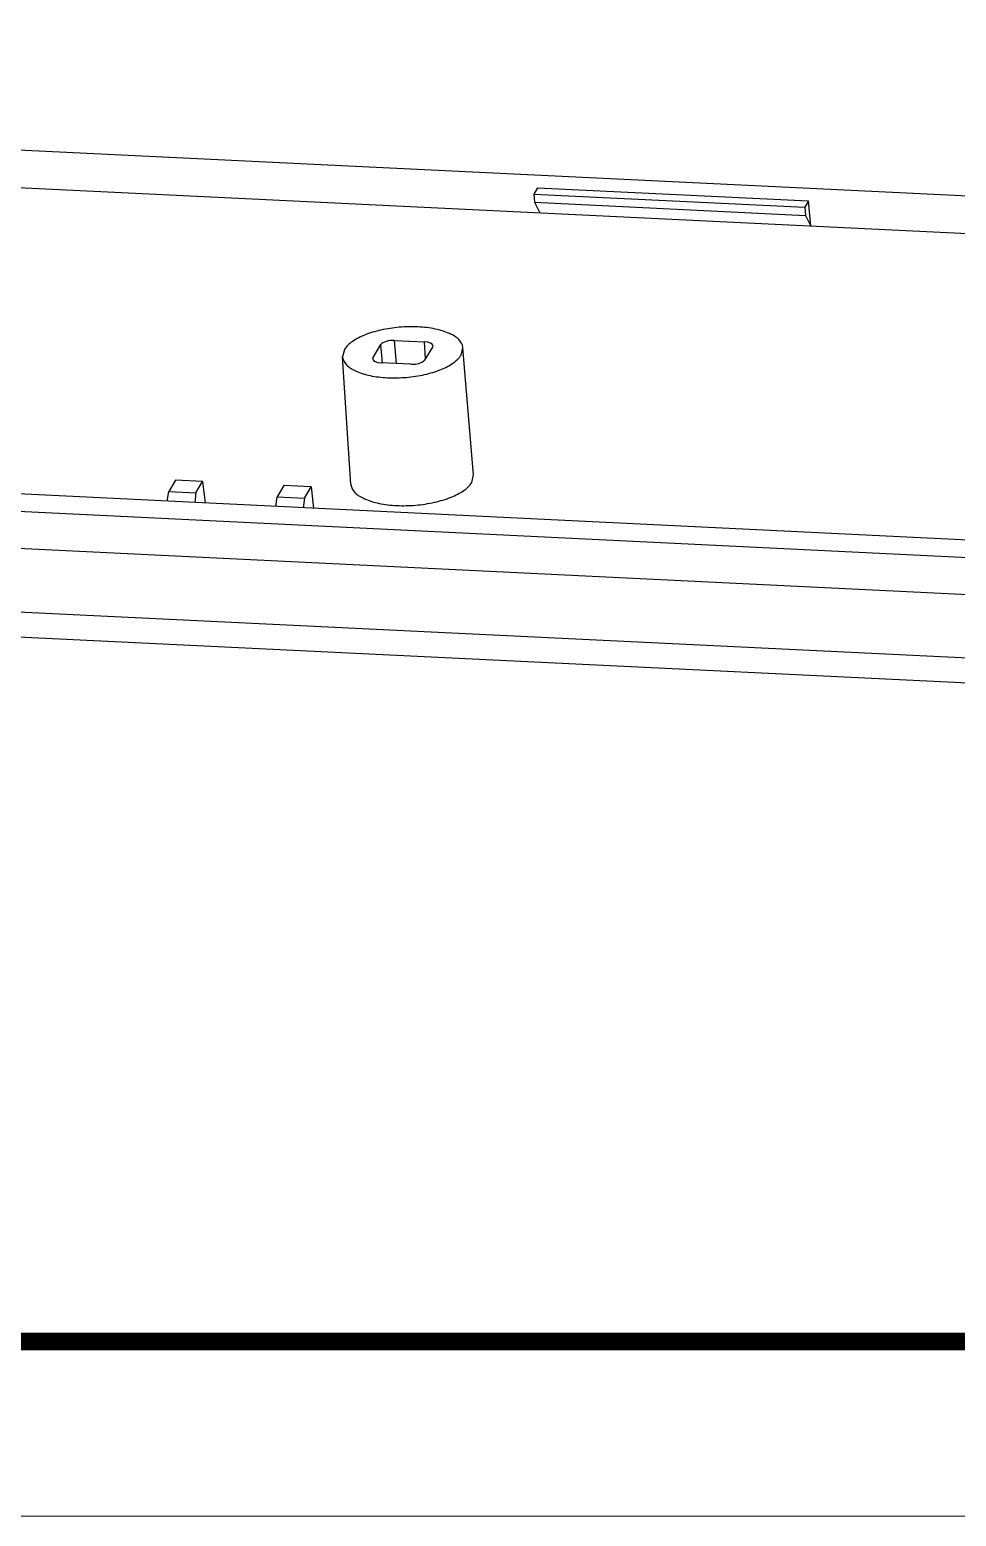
# Model space of a CAD drawing. Header units: millimetres. Extents: x 1833 to 2194, y -395 to -144.
# Drawn here: x 1932 to 1965, y -395 to -342.1 of the extents above; entities that cross this region are included whole.
import ezdxf

# ---------------------------------------------------------------- set-up
doc = ezdxf.new("R2010")
doc.units = ezdxf.units.MM
doc.layers.add('from', color=7, linetype='Continuous', lineweight=13)

msp = doc.modelspace()

# ---------------------------------------------------------------- linework, layer by layer
at = {"color": 7, "linetype": 'Continuous'}
for p, q in [((1901.939, -344.911), (2007.135, -350.022)), ((1902.346, -346.273), (2007.539, -351.384)), ((1950.041, -347.703), (1949.907, -347.926)), ((1949.907, -347.926), (1959.558, -348.395)), ((1949.907, -347.926), (1949.928, -348.216)), ((1950.041, -347.703), (1959.692, -348.172)), ((1949.928, -348.216), (1959.579, -348.685)), ((1949.928, -348.216), (1950.117, -348.594)), ((1959.692, -348.172), (1959.558, -348.395)), ((1959.558, -348.395), (1959.579, -348.685)), ((1959.768, -349.063), (1959.692, -348.172)), ((1959.579, -348.685), (1959.768, -349.063)), ((1944.184, -353.745), (1944.463, -353.282)), ((1944.515, -353.928), (1944.463, -353.282)), ((1944.95, -353.133), (1946.011, -353.185)), ((1945.017, -353.958), (1944.95, -353.133)), ((1946.049, -353.782), (1946.011, -353.185)), ((1946.296, -353.371), (1946.018, -353.834)), ((1946.309, -353.323), (1946.296, -353.371)), ((1947.315, -353.659), (1947.384, -353.394)), ((1947.765, -357.922), (1947.384, -353.395)), ((1943.165, -353.457), (1943.096, -353.715)), ((1943.39, -358.248), (1943.096, -353.714)), ((1944.171, -353.794), (1944.184, -353.745)), ((1944.188, -353.793), (1944.184, -353.745)), ((1945.53, -353.983), (1944.469, -353.932)), ((2008.306, -362.329), (1903.113, -357.219)), ((1902.725, -357.817), (2007.972, -362.93)), ((1937.15, -358.113), (1936.911, -358.509)), ((1938.115, -358.16), (1937.15, -358.113)), ((1937.877, -358.556), (1938.115, -358.16)), ((1938.115, -358.16), (1938.2, -358.923)), ((1947.695, -358.192), (1947.765, -357.922)), ((1936.854, -358.858), (1936.911, -358.509)), ((1936.911, -358.509), (1937.877, -358.556)), ((1937.877, -358.556), (1937.833, -358.905)), ((1941.01, -358.301), (1940.772, -358.697)), ((1941.975, -358.347), (1941.01, -358.301)), ((1941.737, -358.744), (1941.975, -358.347)), ((1941.975, -358.347), (1942.06, -359.111)), ((1902.539, -359.12), (2007.784, -364.232)), ((1940.715, -359.045), (1940.772, -358.697)), ((1940.772, -358.697), (1941.737, -358.744)), ((1941.737, -358.744), (1941.693, -359.093)), ((2007.999, -366.516), (1902.627, -361.397)), ((2008.308, -367.42), (1902.936, -362.301))]:
    msp.add_line(p, q, dxfattribs=at)
for centre, ratio, start_param, end_param in [((1944.849, -353.301), 0.417573, 1.283281, 2.854002), ((1945.91, -353.353), 0.417539, -0.002405, 1.283114), ((1944.57, -353.764), 0.417539, -3.134229, -1.858478), ((1945.632, -353.815), 0.417573, -1.858311, -0.287591)]:
    msp.add_ellipse(centre, major_axis=(0.399, 0.03), ratio=ratio, start_param=start_param, end_param=end_param, dxfattribs=at)
for points, start_tangent, end_tangent in [([(1947.384, -353.394), (1947.382, -353.375), (1947.239, -353.108), (1946.9, -352.886), (1946.399, -352.73), (1945.784, -352.654), (1945.117, -352.667), (1944.461, -352.768), (1943.881, -352.945), (1943.435, -353.183), (1943.165, -353.457)], (-0.073574, 0.99729), (-0.515848, -0.85668)), ([(1943.096, -353.715), (1943.099, -353.742), (1943.242, -354.008), (1943.58, -354.23), (1944.081, -354.387), (1944.696, -354.462), (1945.364, -354.449), (1946.019, -354.349), (1946.599, -354.171), (1947.045, -353.933), (1947.315, -353.659)], (0.053592, -0.998563), (0.515848, 0.85668)), ([(1943.39, -358.249), (1943.393, -358.276), (1943.538, -358.547), (1943.884, -358.774), (1944.395, -358.934), (1945.022, -359.011), (1945.704, -358.998), (1946.373, -358.895), (1946.964, -358.714), (1947.419, -358.472), (1947.695, -358.192)], (0.053615, -0.998562), (0.515848, 0.85668))]:
    msp.add_spline(points, degree=3, dxfattribs=dict(at, start_tangent=start_tangent, end_tangent=end_tangent))
at = {"layer": 'from'}
msp.add_lwpolyline([(1832.773, -394.983), (2193.616, -394.983), (2193.616, -144.229), (1832.773, -144.229)], close=True, dxfattribs=at)
at = {"layer": 'from', "const_width": 0.622}
msp.add_lwpolyline([(1838.992, -388.764), (1838.992, -150.448), (2187.398, -150.448), (2187.398, -388.764), (1838.992, -388.764)], dxfattribs=at)

doc.saveas('drawing.dxf')
